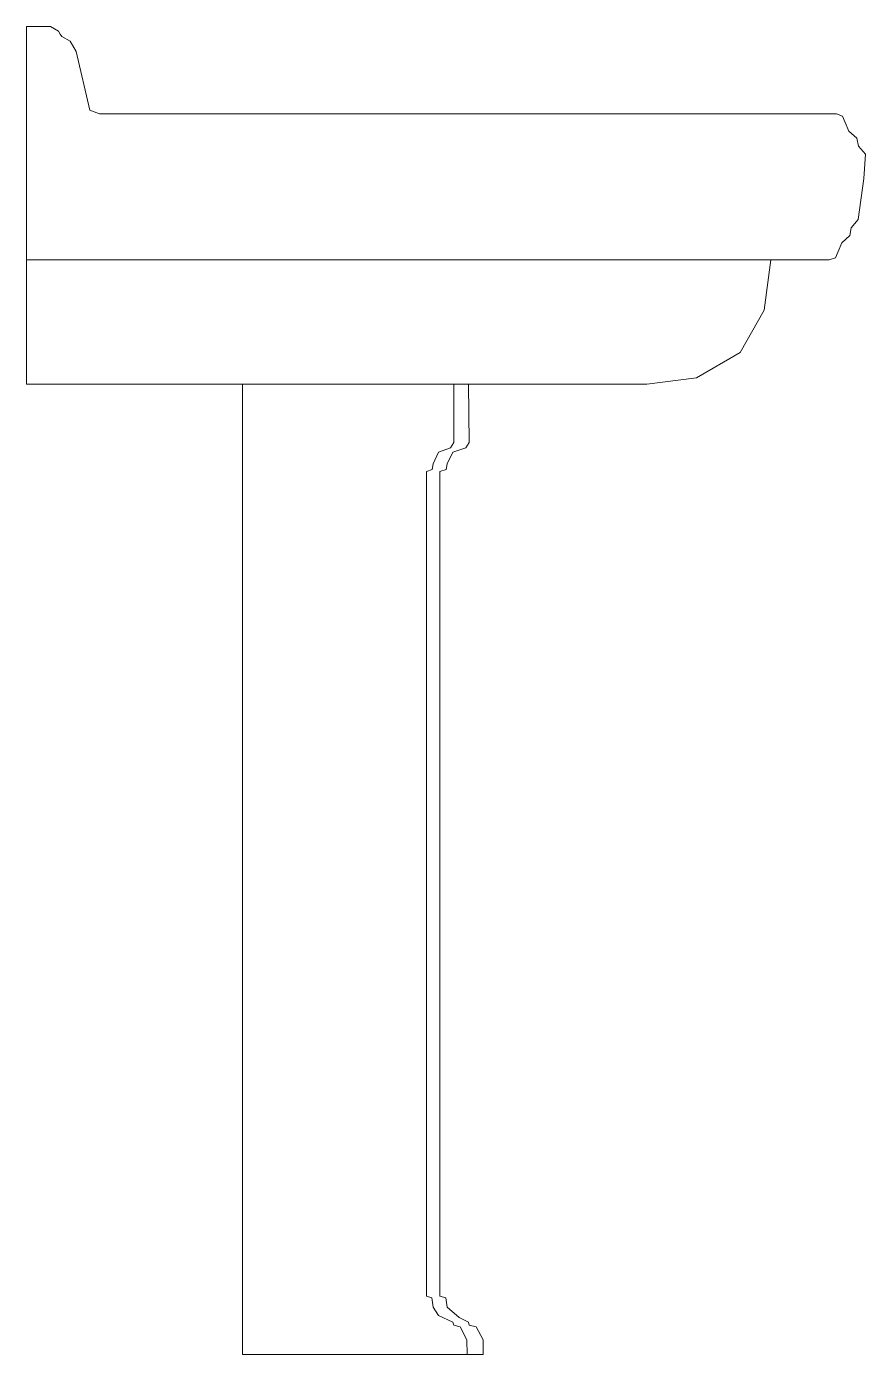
# Model space of a CAD drawing. Header units: millimetres. Extents: x -258 to 316, y -19 to 889.
import ezdxf

# ---------------------------------------------------------------- set-up
doc = ezdxf.new("R2010")
doc.units = ezdxf.units.MM
doc.header["$MEASUREMENT"] = 0
doc.layers.add('VIL01003 01', color=7, linetype='Continuous', true_color=0xffffff)

msp = doc.modelspace()

# ---------------------------------------------------------------- linework, layer by layer
at = {"layer": 'VIL01003 01', "color": 7, "linetype": 'Continuous', "lineweight": 0, "true_color": 0xffffff}
for p, q in [((-241.45, 889.06), (-257.93, 889.06)), ((-257.93, 889.06), (-257.93, 887.29)), ((-257.93, 887.29), (-257.93, 882.23)), ((-257.93, 882.23), (-257.93, 875.15)), ((-235.99, 885.97), (-241.45, 889.06)), ((-241.45, 889.06), (-241.45, 889.06)), ((-234.9, 883.82), (-235.99, 885.97)), ((-235.99, 885.97), (-235.99, 885.97)), ((-235.99, 885.38), (-235.99, 885.38)), ((-233.78, 882.23), (-234.9, 883.82)), ((-228.19, 879.07), (-233.78, 882.23)), ((-257.93, 875.15), (-257.93, 874.77)), ((-257.93, 874.77), (-257.93, 874.51)), ((-257.93, 874.51), (-257.93, 874.24)), ((-257.93, 874.24), (-257.93, 863.76)), ((-223.97, 872.06), (-228.19, 879.07)), ((-214.59, 831.81), (-223.97, 872.06)), ((-257.93, 863.76), (-257.93, 840.27)), ((-257.93, 840.27), (-257.93, 817.57)), ((-214.59, 831.81), (-214.59, 831.79)), ((-208.01, 829.29), (-214.59, 831.81)), ((-208.01, 829.29), (-214.59, 831.79)), ((-83.1, 829.29), (-208.01, 829.29)), ((46.24, 829.29), (-83.1, 829.29)), ((168.72, 829.29), (46.24, 829.29)), ((290.17, 829.29), (168.72, 829.29)), ((258.72, 829.29), (258.72, 829.29)), ((258.72, 829.29), (258.72, 829.29)), ((294.41, 829.29), (290.17, 829.29)), ((296.16, 829.29), (294.41, 829.29)), ((296.16, 829.29), (300.39, 827.74)), ((300.39, 827.74), (302.27, 823.44)), ((-257.93, 817.57), (-257.93, 812.66)), ((302.27, 823.44), (304.78, 817.57)), ((304.78, 817.57), (310.22, 812.66)), ((-257.93, 812.66), (-257.93, 807.3)), ((310.22, 812.66), (311.23, 807.3)), ((-257.93, 807.3), (-257.93, 801.68)), ((-257.93, 801.68), (-257.93, 778.74)), ((311.23, 807.3), (316.05, 801.68)), ((314.98, 785.23), (316.05, 801.68)), ((314.98, 785.23), (311.06, 757.01)), ((-257.93, 778.74), (-257.93, 757.01)), ((-257.93, 757.01), (-257.93, 751.4)), ((311.06, 757.01), (306.28, 751.4)), ((-257.93, 751.4), (-257.93, 746.03)), ((-257.93, 746.03), (-257.93, 741.12)), ((305.28, 746.03), (299.89, 741.12)), ((305.28, 746.03), (306.28, 751.4)), ((-257.93, 741.12), (-257.93, 735.26)), ((297.4, 735.26), (299.89, 741.12)), ((-257.93, 735.26), (-257.93, 730.95)), ((-257.93, 730.95), (-257.93, 729.4)), ((-257.93, 729.4), (-257.93, 695.12)), ((-257.93, 729.4), (-146.29, 729.4)), ((-146.29, 729.4), (-39.56, 729.4)), ((-39.56, 729.4), (65.15, 729.4)), ((65.15, 729.4), (175.7, 729.4)), ((175.7, 729.4), (285.4, 729.4)), ((251.24, 729.4), (246.82, 695.12)), ((285.4, 729.4), (289.6, 729.4)), ((289.6, 729.4), (291.34, 729.4)), ((291.34, 729.4), (295.54, 730.95)), ((295.54, 730.95), (297.4, 735.26)), ((-257.93, 695.12), (-257.93, 665.99)), ((230.27, 665.99), (246.82, 695.12)), ((230.28, 665.99), (246.82, 695.12)), ((-257.93, 665.99), (-257.93, 648.86)), ((200.49, 648.86), (230.27, 665.99)), ((200.49, 648.86), (230.28, 665.99)), ((230.27, 665.99), (230.28, 665.99)), ((-257.93, 648.86), (-257.93, 644.5)), ((166.37, 644.5), (200.49, 648.86)), ((166.38, 644.5), (200.49, 648.86)), ((-199.59, 644.5), (-257.93, 644.5)), ((-136.75, 644.5), (-199.59, 644.5)), ((-77.64, 644.5), (-136.75, 644.5)), ((-110.19, 644.5), (-110.19, 604.57)), ((-20.66, 644.5), (-77.64, 644.5)), ((41.07, 644.5), (-20.66, 644.5)), ((34.31, 604.57), (34.31, 644.5)), ((98.76, 644.5), (41.07, 644.5)), ((44.48, 644.5), (44.93, 604.57)), ((157.1, 644.5), (98.76, 644.5)), ((102.37, 644.5), (102.37, 644.5)), ((166.37, 644.5), (157.1, 644.5)), ((157.46, 644.5), (157.46, 644.5)), ((166.49, 644.52), (166.37, 644.5)), ((166.38, 644.5), (166.37, 644.5)), ((-110.19, 604.57), (-110.19, 600.85)), ((-110.19, 600.85), (-110.19, 597.91)), ((34.31, 604.57), (32.14, 600.85)), ((42.59, 600.85), (33.67, 597.91)), ((42.59, 600.85), (44.93, 604.57)), ((-110.19, 597.91), (-110.19, 590.02)), ((23.83, 597.91), (20.33, 590.02)), ((33.67, 597.91), (29.92, 590.02)), ((-110.19, 590.02), (-110.19, 586.06)), ((-110.19, 586.06), (-110.19, 584.61)), ((-110.19, 584.61), (-110.19, 20.61)), ((15.66, 584.61), (15.66, 302.61)), ((20.33, 590.02), (19.65, 586.06)), ((24.92, 584.61), (29.19, 586.06)), ((24.92, 20.61), (24.92, 584.61)), ((29.92, 590.02), (29.19, 586.06)), ((15.66, 302.61), (15.66, 20.61)), ((-110.19, 20.61), (-110.19, 19.49)), ((-110.19, 19.49), (-110.19, 13.11)), ((20.37, 13.11), (19.38, 19.49)), ((24.92, 20.61), (28.9, 19.49)), ((29.97, 13.11), (28.9, 19.49)), ((-110.19, 13.11), (-110.19, 5.98)), ((23.83, 7.3), (20.37, 13.11)), ((29.97, 13.11), (38.13, 5.98)), ((-110.19, 5.98), (-110.19, 2.76)), ((-110.19, 2.76), (-110.19, 0.65)), ((-110.19, 0.65), (-110.19, -0.47)), ((34.31, 0.65), (33.77, 2.76)), ((38.13, 5.98), (44.35, 2.76)), ((44.35, 2.76), (44.93, 0.65)), ((49.81, -0.47), (44.93, 0.65)), ((-110.19, -0.47), (-110.19, -9.33)), ((43.24, -9.33), (38.86, -0.47)), ((49.81, -0.47), (54.52, -9.33)), ((-110.19, -9.33), (-110.19, -19.32)), ((43.63, -19.32), (43.24, -9.33)), ((54.47, -19.32), (54.52, -9.33)), ((-110.19, -19.32), (-101.51, -19.32)), ((-101.51, -19.32), (-57.95, -19.32)), ((-57.95, -19.32), (-14.8, -19.32)), ((-14.8, -19.32), (29.39, -19.32)), ((29.39, -19.32), (43.63, -19.32)), ((43.63, -19.32), (49.55, -19.32)), ((49.55, -19.32), (54.43, -19.32)), ((54.43, -19.32), (54.43, -19.32)), ((54.43, -19.32), (54.47, -19.32))]:
    msp.add_line(p, q, dxfattribs=at)
for points in [[(32.14, 600.85), (23.83, 597.91)], [(19.65, 586.06), (15.66, 584.61)], [(19.38, 19.49), (15.66, 20.61)], [(23.83, 7.3), (33.77, 2.76)], [(34.31, 0.65), (38.86, -0.47)]]:
    msp.add_lwpolyline(points, dxfattribs=at)

doc.saveas('drawing.dxf')
